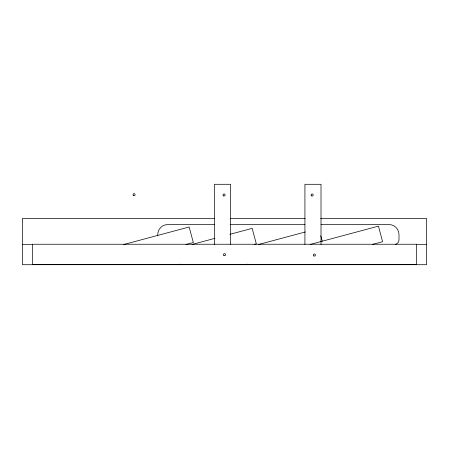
<?xml version="1.0" encoding="UTF-8"?>
<svg xmlns="http://www.w3.org/2000/svg" width="449" height="449" viewBox="0 0 449 449"><rect width="100%" height="100%" fill="white"/><g stroke="black" fill="none" stroke-linecap="round" stroke-linejoin="round"><path stroke-width="0.67" d="M123.638 244.548L189.158 226.992L193.323 242.527L185.892 244.514M192.049 244.469L215.009 238.312M229.871 234.333L252.164 228.361L256.323 243.897L254.297 244.436M178.646 264.708L180.672 264.164M258.675 244.469L305.281 231.981M310.22 244.43L378.445 226.15L382.604 241.685L372.474 244.402M245.272 264.708L247.298 264.164M214.678 218.45L22.45 218.45L22.45 264.708L426.55 264.708L426.55 218.45L320.614 218.45M230.113 218.45L305.18 218.45M214.689 224.545L167.797 224.545A10.052 10.052 0 0 0 157.745 234.597L157.745 235.854M230.084 224.545L304.966 224.545M321.063 224.545L388.946 224.545A10.052 10.052 0 0 1 398.998 234.597L398.998 239.62A5.029 5.029 0 0 1 395.272 244.475M22.45 244.604L32.272 244.604M416.728 244.604L426.55 244.604M320.782 235.792L322.23 241.192M321.013 244.43L321.013 184.292L304.927 184.292L304.927 244.43M230.533 244.43L230.533 184.292L214.448 184.292L214.448 244.43M416.498 244.245L32.502 244.245L32.502 264.349L416.498 264.349L416.498 244.245M223.972 255.571A1.055 1.055 0 0 0 225.555 254.656A1.055 1.055 0 0 0 223.972 253.747A1.055 1.055 0 0 0 223.972 255.571M313.873 255.947A1.055 1.055 0 0 0 315.451 255.038A1.055 1.055 0 0 0 313.873 254.123A1.055 1.055 0 0 0 313.873 255.947M311.623 195.887A1.055 1.055 0 0 0 313.2 194.973A1.055 1.055 0 0 0 311.623 194.063A1.055 1.055 0 0 0 311.623 195.887M223.523 195.887A1.055 1.055 0 0 0 225.101 194.973A1.055 1.055 0 0 0 223.523 194.063A1.055 1.055 0 0 0 223.523 195.887M133.527 195.612A1.055 1.055 0 0 0 135.104 194.703A1.055 1.055 0 0 0 133.527 193.788A1.055 1.055 0 0 0 133.527 195.612"/></g></svg>
